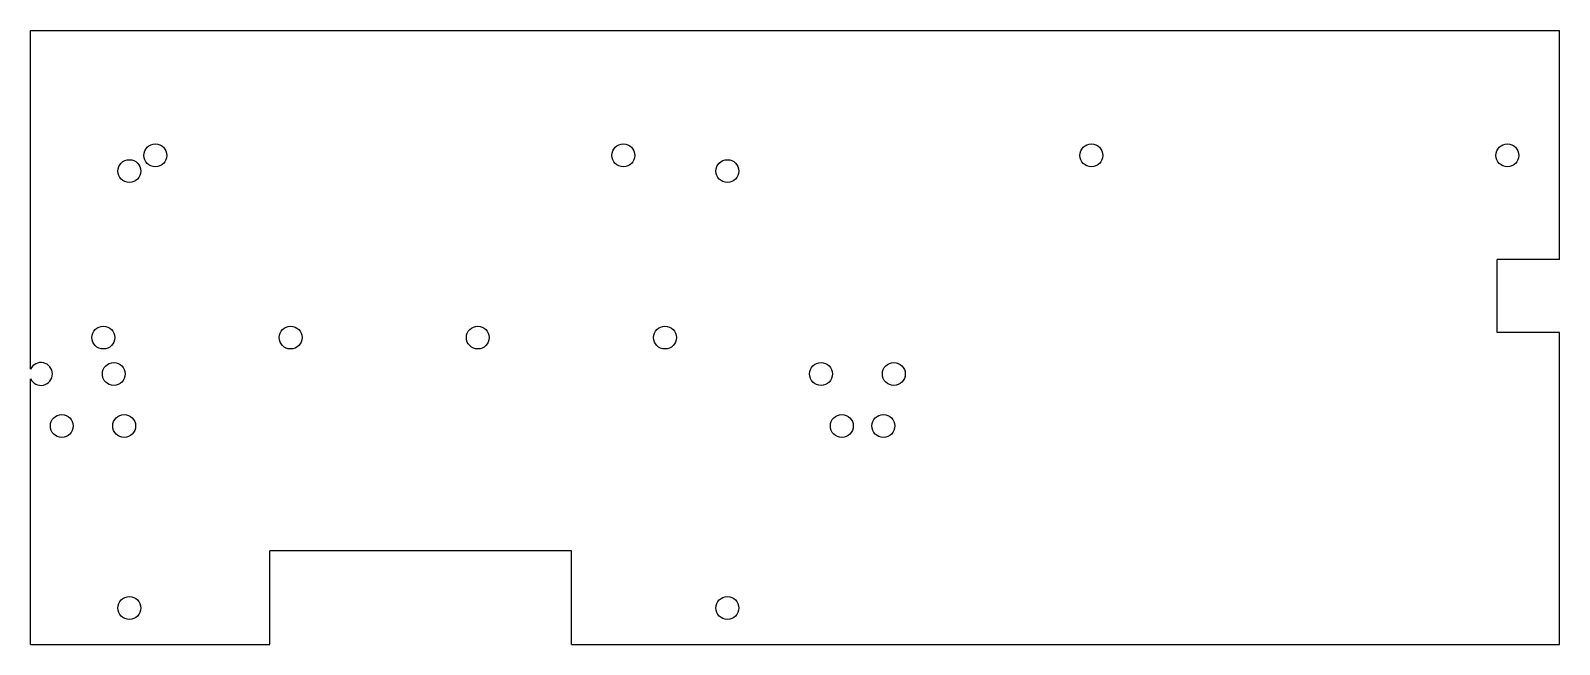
# Model space of a CAD drawing. Header units: millimetres. Extents: x 0 to 294, y 0 to 118.
import ezdxf

# ---------------------------------------------------------------- set-up
doc = ezdxf.new("R2010")
doc.units = ezdxf.units.MM

msp = doc.modelspace()

# ---------------------------------------------------------------- linework, layer by layer
at = {"layer": 'sheet_layer'}
for p, q in [((0, 52.9165), (0, 118.02)), ((0, 118.02), (294, 118.02)), ((294, 74), (294, 118.02)), ((294, 74), (282, 74)), ((282, 60), (282, 74)), ((294, 60), (282, 60)), ((294, 0), (294, 60)), ((0, 0), (0, 51.0835)), ((104, 18), (46, 18)), ((46, 0), (46, 18)), ((104, 0), (104, 18)), ((0, 0), (46, 0)), ((104, 0), (294, 0))]:
    msp.add_line(p, q, dxfattribs=at)
for centre in [(24, 94.02), (114, 94.02), (204, 94.02), (284, 94.02), (19, 91), (134, 91), (14, 59), (50, 59), (86, 59), (122, 59), (16, 52), (152, 52), (166, 52), (6, 42), (18, 42), (156, 42), (164, 42), (19, 7), (134, 7)]:
    msp.add_circle(centre, 2.2, dxfattribs=at)
for start, end in [(0, 155.38), (-155.38, 0)]:
    msp.add_arc((2, 52), 2.2, start, end, dxfattribs=at)

doc.saveas('drawing.dxf')
